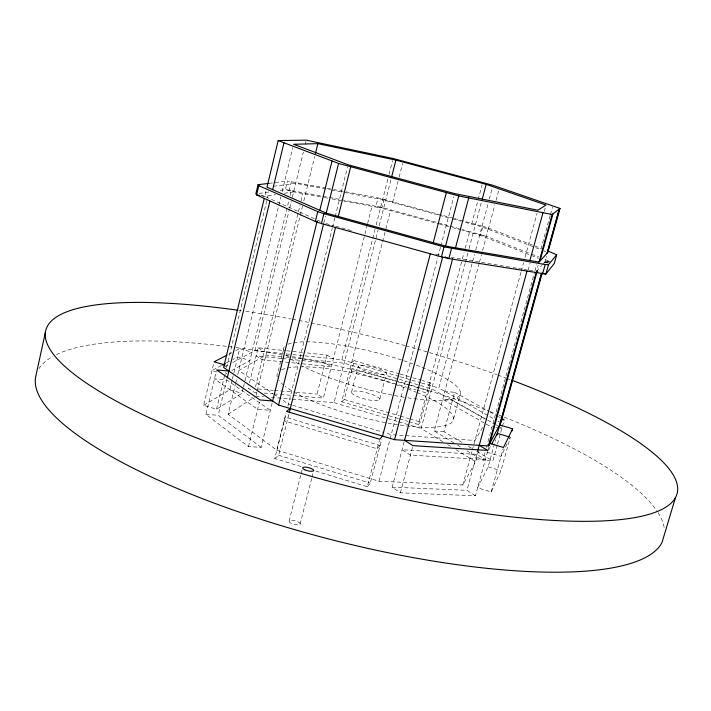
<?xml version="1.0" encoding="UTF-8"?>
<svg xmlns="http://www.w3.org/2000/svg" width="711" height="711" viewBox="0 0 711 711"><rect width="100%" height="100%" fill="white"/><g stroke="black" fill="none" stroke-linecap="round" stroke-linejoin="round"><path stroke-width="0.53" stroke-dasharray="3.56 2.67" d="M243.215 388.055L241.927 393.352L216.517 409.225L203.657 405.35L213.62 363.739M272.117 403.048L261.15 447.361L248.477 446.615L205.95 414.389L216.135 371.915M314.404 218.721L264.759 196.396L265.985 191.277M216.517 409.225L225.378 372.44M226.551 367.569L267.14 199.116M267.398 198.04L267.914 195.898M261.15 447.361L218.224 415.277L226.747 379.958L214.473 378.856L257.649 409.323L270.322 410.3L226.747 379.958M203.657 405.35L229.777 389.726L232.079 380.189M232.337 379.132L233.626 373.835M233.875 372.768L239.723 348.621L251.943 352.212M478.565 451.032L475.632 461.723L462.79 485L378.981 481.231L276.89 450.232L228.133 414.291L235.385 384.375M235.643 383.309L236.683 379.034M237.714 374.768L280.809 197.071M282.116 191.686L292.816 147.524M326.073 188.068L287.44 181.029L285.369 189.561L277.708 190.69M291.421 181.492L289.35 189.988L293.652 191.837L323.389 197.329M243.473 386.988L288.808 200.858M290.115 195.489L290.897 192.272M232.773 362.53L254.929 350.603L289.466 208.998M289.724 207.932L291.297 201.489M292.345 197.205L303.357 152.012M305.206 144.457L305.988 141.222M249.534 382.749L258.075 347.732L285.413 350.647M255.471 386.997L298.131 212.891M298.389 211.816L299.971 205.363M301.02 201.062L302.868 193.543M256.164 395.094L256.938 391.939M257.195 390.89L302.495 206.226M303.819 200.831L314.671 156.598M248.477 446.615L259.444 402.026M323.798 222.952L325.514 216.073M301.02 466.567L274.73 458.559L285.973 413.482M276.89 450.232L286.009 413.678M287.893 406.15L332.25 228.355M332.517 227.28L334.934 217.584M335.21 216.508L347.572 166.934M274.73 458.559L278.605 455.262L288.977 413.758M367.356 224.569L323.354 398.116L317.106 394.107L326.962 355.073L306.192 352.86M289.093 521.136L302.068 469.882M367.631 223.494L371.986 206.314M453.174 218.206L378.056 197.925L375.995 206.048L380.509 207.888L438.545 223.796M292.692 354.576L341.849 359.739L375.07 229.271M376.155 224.996L387.975 178.585M389.05 174.355L392.552 160.615M300.104 524.051A5.697 1.84 14 0 0 292.425 520.381A5.697 1.84 14 0 0 291.252 523.367A5.697 1.84 14 0 0 300.104 524.051L311.791 478.148M312.067 477.081L313.151 472.806M384.162 199.356L382.091 207.47L380.509 207.888L343.911 201.124M292.239 399.173L334.072 402.657L378.11 229.955M379.203 225.663L390.988 179.456M398.4 418.548L341.644 401.733L385.611 229.902M385.886 228.826L390.543 210.634M392.632 202.475L398.044 181.314M399.129 177.083L402.648 163.326M341.644 401.733L344.284 399.484L354.229 360.673L398.88 373.684M351.563 392.108L358.202 366.254M379.683 399.502A14.54 3.279 14.5 0 0 359.375 391.281A14.54 3.279 14.5 0 0 357.775 396.729A14.54 3.279 14.5 0 0 379.683 399.502L386.411 373.657A14.584 3.022 14.5 0 0 365.978 365.641A14.584 3.022 14.5 0 0 364.494 370.653A14.584 3.022 14.5 0 0 386.411 373.657M315.746 471.046L367.276 486.751L379.434 440.313M367.276 486.751L370.244 483.133L381.736 439.256M378.981 481.231L389.832 439.949M390.108 438.891L437.709 257.871M437.994 256.804L440.527 247.161M440.811 246.086L453.769 196.805M487.613 451.467L475.41 495.789L400.364 492.821L392.152 487.168L404.275 441.389M408.914 421.659L418.37 424.467L462.088 260.066M462.372 259L464.079 252.583M465.216 248.308L469.482 232.275M471.66 224.072L477.89 200.653M478.174 199.587L482.138 184.691M400.364 492.821L412.638 446.695M418.37 424.467L420.379 422.014L430.768 382.98L422.263 380.501M442.757 441.664L421.152 428.484L465.092 263.559M465.376 262.492L467.945 252.858M469.082 248.574L481.631 201.48M486.351 447.601L494.207 419.055L438.829 388.028L474.557 254.334M475.703 250.059L488.164 203.435M489.301 199.169L492.145 188.522M454.24 218.499L482.911 226.329L480.725 234.497L479.703 235.083L462.008 230.231M482.911 226.329L488.386 228.062L486.191 236.248L530.593 253.747M453.858 442.864L434.217 430.99L479.196 263.23M479.481 262.163L481.48 254.689M482.627 250.414L486.066 237.598M488.279 229.333L494.883 204.697M496.038 200.413L498.909 189.695M461.848 442.393L444.011 431.701L454.613 392.312L444.837 391.397M453.582 418.921L460.55 393.121M462.79 485L472.068 451.067M472.362 450.001L520.932 272.331M521.216 271.255L523.563 262.688M525.029 257.338L537.027 213.433M475.41 495.789L466.914 490.323L477.596 451.361M528.122 270.287L530.175 262.803M544.244 211.46L545.417 207.177M497.22 445.077L492.83 460.977L482.84 460.39L485.186 451.867M494.5 417.988L534.601 272.135M534.894 271.069L536.654 264.688M550.172 215.531L540.787 249.65L481.898 226.862L462.052 221.441M550.465 214.464L552.518 206.999M538.52 272.055L536.423 271.478L538.147 265.203M487.862 450.356L488.679 447.379M536.823 272.473L537.418 270.34M509.36 439.131L510.285 437.212L500.988 470.709L491.185 491.941L477.543 487.835L488.137 466.869L495.647 439.682M544.902 263.239L546.83 256.262M497.513 444.02L500.446 433.417M500.731 432.359L503.903 420.894M491.185 491.941L503.237 448.472M507.05 443.931L501.033 456.409L487.319 452.338L490.839 445.708M482.662 427.462L474.966 440.456L391.228 434.661L384.864 432.768M536.423 271.478L541.746 265.39M542.466 264.563L545.497 261.097L551.194 262.083M428.831 385.113L430.768 382.98M351.652 362.601L354.229 360.673M228.133 414.291L254.982 396.756M224.916 374.386L226.836 373.311M231.644 370.635L249.934 360.477L237.723 356.878L232.959 359.411M224.454 367.009L228.942 364.592M221.521 365.481L211.985 370.547L218.944 372.608M226.285 362.948L232.008 359.917M228.871 354.194L231.83 352.674M235.776 350.647L239.723 348.621M261.701 195.845L264.759 196.396L275.575 194.69M284.329 193.303L293.652 191.837L285.369 189.561L328.34 197.214M259.124 193.445L268.962 191.988M273.362 186.318L295.732 183.305L330.473 189.873M268.927 183.358L287.44 181.029M392.152 487.168L466.914 490.323M205.95 414.389L218.224 415.277M434.217 430.99L444.011 431.701M495.914 427.658L498.909 427.889M499.913 427.969L501.904 428.12L496.207 424.902M255.907 396.151L263.612 396.791M271.318 397.431L291.137 399.075M256.387 392.419L254.191 392.232L248.219 388.126L250.405 388.313M264.065 393.076L272.855 393.823M273.948 393.912L279.441 394.383M280.534 394.472L323.354 398.116M258.057 388.979L273.362 390.312M274.455 390.401L291.954 391.921M296.327 392.303L317.106 394.107M281.245 358.424L256.102 355.847L262.146 359.739L299.473 363.508M282.338 358.54L287.804 359.099M288.897 359.206L300.931 360.441M302.024 360.557L324.98 362.912L331.308 366.725L300.575 363.623M281.387 356.709L265.976 355.109L238.754 370.493L272.784 393.45M285.786 357.162L301.197 358.753M302.299 358.868L344.133 363.197L407.456 381.691M254.929 350.603L285.004 353.767M286.106 353.882L291.599 354.46M286.506 350.763L305.099 352.745M450.925 257.329L511.991 267.434M513.084 267.612L517.457 268.34M518.55 268.518L522.932 269.238M524.025 269.425L527.304 269.967M529.331 270.304L534.396 271.14M329.424 197.418L382.091 207.47L437.238 222.579M324.465 197.534L327.709 198.129M332.028 198.929L342.826 200.92M331.557 190.077L382.589 199.729L438.554 215.024M327.158 188.273L332.57 189.295M333.655 189.499L378.056 197.925M439.62 215.317L451.369 218.526M452.436 218.819L460.986 221.148M438.305 222.872L448.908 225.778M449.965 226.071L486.191 236.248L479.703 235.083L538.414 258.297M439.611 224.089L451.343 227.307M452.409 227.6L460.941 229.937M549.39 262.172L543.471 260.297M544.813 261.879L548.723 262.963M544.635 262.083L548.554 263.168M260.795 195.294L264.759 196.396M325.807 223.503L333.823 225.725M335.823 226.285L352.869 231.013M435.763 254.014L439.86 255.151M399.938 373.995L411.633 377.408M412.7 377.71L421.196 380.189M341.849 359.739L399.235 376.475M400.293 376.786L410.86 379.87M411.918 380.181L420.379 382.642M421.436 382.953L438.829 388.028M408.514 382.003L431.737 388.784L484.2 418.415M407.447 384.607L352.229 368.467L349.643 370.458L406.665 387.14M408.505 384.918L428.68 390.819L426.733 393.014L417.233 390.232M407.723 387.451L416.175 389.921M344.284 399.484L399.244 415.757M400.302 416.068L408.754 418.566M409.812 418.886L420.379 422.014M399.449 418.859L407.856 421.347M334.072 402.657L397.796 421.552M398.853 421.872L421.152 428.484M291.608 404.95L288.426 403.999L280.143 398.418M292.665 405.27L383.807 432.448M229.777 389.726L241.927 393.352M488.137 466.869L500.988 470.709M278.605 455.262L370.244 483.133M488.386 228.062L541.107 248.397M543.835 250.832L545.861 251.614M531.624 254.156L538.849 257M545.044 259.444L549.105 261.044M317.399 220.072L320.146 221.308M454.613 392.312L488.937 411.385M489.888 411.918L494.652 414.566M498.464 416.682L500.375 417.748M498.02 421.188L499.931 422.254M486.697 419.534L452.489 400.222L442.704 399.342L485.169 423.507M487.648 420.068L495.256 424.36M486.128 424.058L491.923 427.355M326.962 355.073L333.308 358.842M468.425 446.339L471.233 448.028M476.868 451.405L492.83 460.977M457.591 445.122L460.399 446.819M466.94 450.774L482.84 460.39M447.459 444.535L451.209 446.828M455.911 449.69L475.632 461.723M258.075 347.732L264.154 351.572M273.708 394.072L279.227 397.796M239.003 310.378A326.038 75.339 14.5 0 1 241.251 310.698M245.748 311.347A326.038 75.339 14.5 0 1 291.279 319.008M292.372 319.212A326.038 75.339 14.5 0 1 297.847 320.261M298.94 320.465A326.038 75.339 14.5 0 1 309.88 322.643M310.974 322.865A326.038 75.339 14.5 0 1 404.835 345.502M405.901 345.795A326.038 75.339 14.5 0 1 416.504 348.799M417.561 349.101A326.038 75.339 14.5 0 1 496.927 374.724M497.94 375.088A326.038 75.339 14.5 0 1 506.01 378.039M507.005 378.403A326.038 75.339 14.5 0 1 509.983 379.514M38.901 368.698A324.26 85.062 14.5 0 1 52.961 356.389M56.373 354.629A324.26 85.062 14.5 0 1 234.728 347.377M235.848 347.528A324.26 85.062 14.5 0 1 284.622 355.162M285.715 355.358A324.26 85.062 14.5 0 1 291.172 356.371M292.265 356.575A324.26 85.062 14.5 0 1 303.17 358.673M304.255 358.886A324.26 85.062 14.5 0 1 409.865 384.882M410.94 385.202A324.26 85.062 14.5 0 1 488.901 411.242M489.923 411.633A324.26 85.062 14.5 0 1 498.029 414.735M499.024 415.126A324.26 85.062 14.5 0 1 502.019 416.291M504.143 417.135A324.26 85.062 14.5 0 1 657.506 511.849M658.048 512.702A324.26 85.062 14.5 0 1 664.332 528.655M417.019 392.525A91.044 20.566 14.5 0 1 421.427 427.151A91.044 20.566 14.5 0 1 285.147 386.349M283.689 385.193A91.044 20.566 14.5 0 1 278.988 380.429M277.228 377.034A91.044 20.566 14.5 0 1 277.85 372.733L284.249 346.844A91.337 18.939 14.5 0 0 283.476 349.723M281.6 369.827A91.044 20.566 14.5 0 1 286.462 368.227M287.413 368.014A91.044 20.566 14.5 0 1 299.171 366.832M300.238 366.805A91.044 20.566 14.5 0 1 393.13 383.744M395.28 384.447A91.044 20.566 14.5 0 1 406.834 388.508M407.847 388.89A91.044 20.566 14.5 0 1 415.971 392.09M416.317 365.143A91.337 18.939 14.5 0 1 460.337 394.285A91.337 18.939 14.5 0 1 405.146 397.405M404.097 397.236A91.337 18.939 14.5 0 1 302.477 366.049M299.18 364.254A91.337 18.939 14.5 0 1 291.803 359.597M288.435 356.949A91.337 18.939 14.5 0 1 286.142 354.709M287.937 344.231A91.337 18.939 14.5 0 1 292.763 342.844M293.705 342.666A91.337 18.939 14.5 0 1 305.419 341.804M306.485 341.804A91.337 18.939 14.5 0 1 402.746 360.388M403.821 360.744A91.337 18.939 14.5 0 1 415.313 364.77M380.092 445.557L377.212 448.792L284.133 420.85L287.937 417.926L380.092 445.557M485.382 459.564L410.398 455.12L402.062 449.752L476.77 454.373L485.382 459.564"/><path stroke-width="1.07" d="M45.468 331.93L35.55 377.39A324.26 85.062 14.5 0 0 322.945 537.445A324.26 85.062 14.5 0 0 661.985 542.564L675.45 497.656M268.927 183.358L258.04 184.718L255.836 193.925L256.609 194.93L315.337 221.494L321.47 223.565L441.424 256.867L448.872 258.564L545.888 274.091L554.26 263.505L556.669 254.805L548.341 251.187M258.04 184.718L258.831 185.678L256.609 194.93L259.666 195.481M264.234 198.547L223.601 367.471L278.579 405.048L394.534 439.682L488.413 445.948L500.882 422.787L542.244 272.882M278.179 140.582L266.972 187.18L326.242 213.131L445.548 246.095L539.009 262.075L547.897 252.405L560.037 208.421L492.999 185.322L393.085 158.5L306.254 140.147L278.179 140.582L338.587 163.432L458.764 195.952L552.092 214.509L560.037 208.421M227.227 377.985L269.913 201.097M272.668 189.677L283.982 142.778M315.471 153.363L317.853 143.649L395.92 160.108L486.191 184.362L546.004 205.044L537.907 210.216L454.622 193.588L348.114 164.783L293.607 144.289L317.853 143.649M258.831 185.678L317.781 211.629L315.337 221.494L317.453 221.859M317.133 221.148L272.633 400.977L259.959 399.946L216.615 369.933L228.889 371.08M319.817 210.314L332.037 160.953M321.47 223.565L323.923 213.682L317.781 211.629M278.579 405.048L323.532 224.027M326.242 213.131L338.587 163.432M289.244 412.718L335.556 227.36M338.276 216.455L350.71 166.712M391.53 177.306L395.92 160.108M430.351 253.667L382.562 436.101L379.71 439.247L286.506 411.376L290.284 408.541M433.23 242.691L446.348 192.592M441.424 256.867L444.046 246.895L545.186 264.536L548.492 264.688L556.669 254.805M394.534 439.682L442.651 257.08M445.548 246.095L458.764 195.952M451.512 248.601L448.872 258.564L444.917 256.858M452.64 258.724L404.55 440.349L412.913 445.637L487.888 450.463L479.241 445.335M455.529 247.801L468.736 197.934M482.2 199.347L486.191 184.362M477.872 450.356L527.011 271.033M529.891 260.519L543 212.696M488.413 445.948L536.13 272.544M539.009 262.075L552.092 214.509M489.23 445.397L536.823 272.473M539.978 261.017L552.962 213.842M496.793 435.496L541.4 273.797M547.052 253.32L559.281 208.998M499.94 424.547L541.56 273.655M547.221 253.134L559.433 208.874M542.573 273.984L545.186 264.536M548.492 264.688L545.888 274.091L543.782 273.513M512.036 430.902L512.622 428.795L499.691 424.991M512.622 428.795L503.504 447.477L489.772 443.415M491.843 443.815L497.371 433.408L509.289 436.918M222.472 364.974L225.334 363.454M226.898 355.207L214.082 361.792L225.031 365.036M501.193 419.623L504.188 419.863L501.326 418.272M323.923 213.682L444.046 246.895M511.956 380.261A326.038 75.339 14.5 0 1 599.097 521.083A326.038 75.339 14.5 0 1 105.201 394.863A326.038 75.339 14.5 0 1 237.883 310.218M304.832 469.802A5.741 1.635 14 0 0 313.693 470.673A5.741 1.635 14 0 0 305.917 467.171A5.741 1.635 14 0 0 304.832 469.802"/></g></svg>
